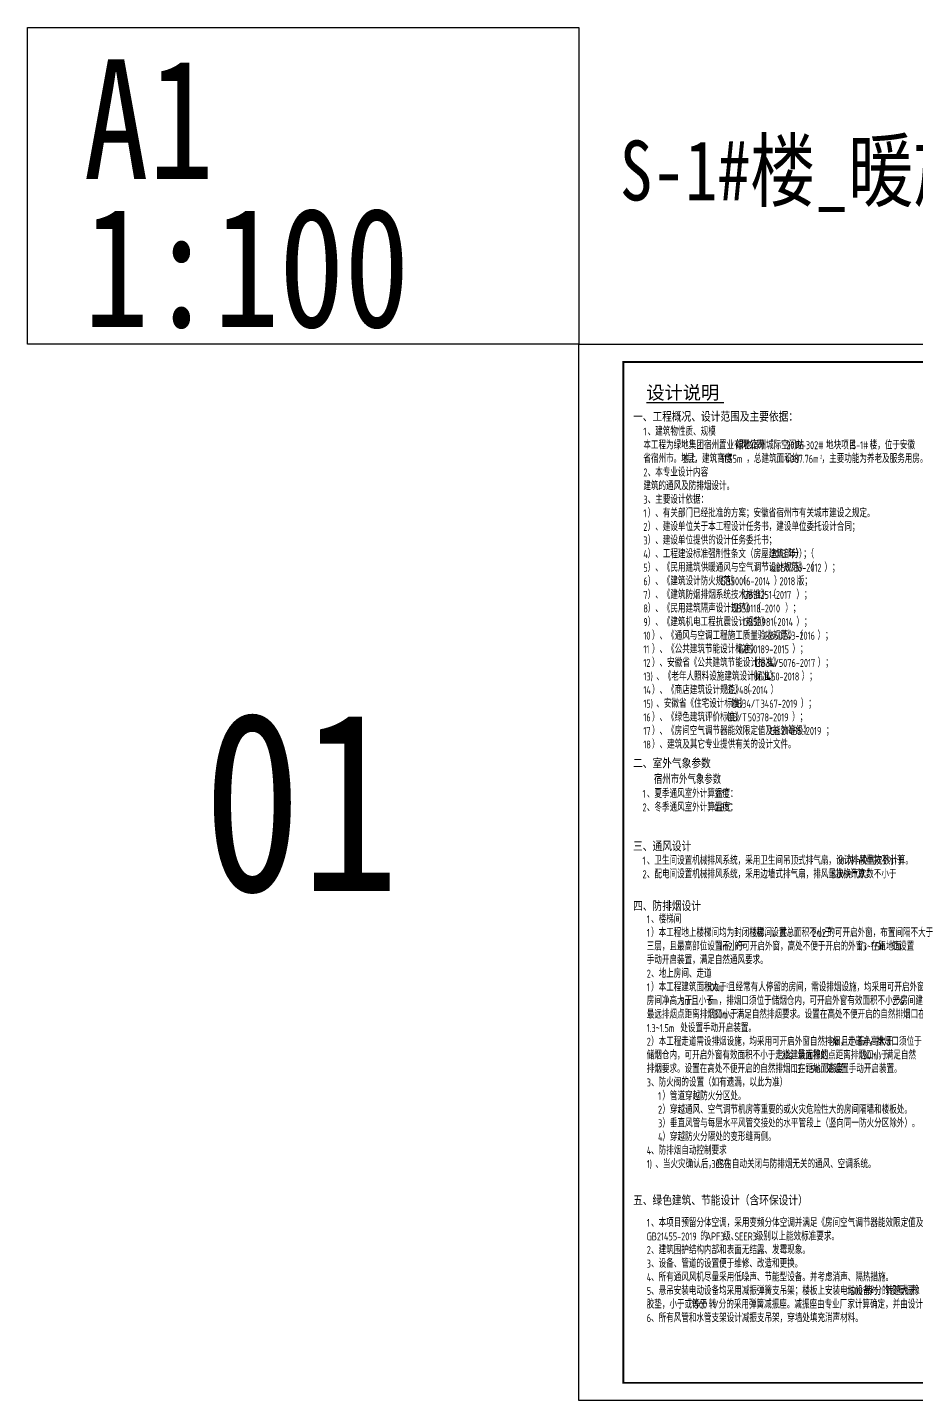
# Model space of a CAD drawing. Extents: x 1247970 to 1725648, y 860327 to 1277876.
# Drawn here: x 1247970 to 1297957, y 1189527 to 1266735 of the extents above; entities that cross this region are included whole.
import ezdxf

# ---------------------------------------------------------------- set-up
doc = ezdxf.new("R2010")
doc.units = 0
doc.header["$LTSCALE"] = 1000
doc.header["$MEASUREMENT"] = 0
for name, color, linetype in [('text', 254, 'Continuous'), ('TK', 4, 'Continuous'), ('图框', 140, 'Continuous'), ('导图字', 251, 'Continuous')]:
    doc.layers.add(name, color=color, linetype=linetype)
doc.styles.add('_HZTXT', font='tssdeng.shx', dxfattribs={"width": 0.7, "bigfont": 'hztxt.shx'})
doc.styles.add('HT', font='simhei.ttf')
doc.styles.add('黑体', font='simhei.ttf')

msp = doc.modelspace()

# ---------------------------------------------------------------- linework, layer by layer
at = {"layer": 'text', "color": 2}
msp.add_lwpolyline([(1278969.8, 1248927), (1247969.8, 1248927), (1247969.8, 1266735.4), (1278969.8, 1266735.4)], close=True, dxfattribs=at)
at = {"layer": 'TK', "const_width": 70}
msp.add_lwpolyline([(1282766.5, 1245640), (1287135.3, 1245640)], dxfattribs=at)
at = {"layer": '图框'}
msp.add_lwpolyline([(1278969.8, 1248927), (1363069.8, 1248927), (1363069.8, 1189527), (1278969.8, 1189527)], close=True, dxfattribs=at)
msp.add_lwpolyline([(1278969.8, 1248927), (1363069.8, 1248927), (1363069.8, 1189527), (1278969.8, 1189527)], close=True, dxfattribs=at)
at = {"layer": '图框', "const_width": 100}
msp.add_lwpolyline([(1362069.8, 1190527), (1362069.8, 1247927), (1281469.8, 1247927), (1281469.8, 1190527)], close=True, dxfattribs=at)

# ---------------------------------------------------------------- texts
at = {"layer": 'text', "color": 2, "style": '黑体', "width": 0.8}
for s, p in [('A1', (1251123, 1258209.8)), ('1:100', (1251132.9, 1249883.7))]:
    msp.add_text(s, height=6729.45, dxfattribs=at).set_placement(p)
at = {"layer": 'text', "color": 1, "style": '黑体', "width": 0.8}
msp.add_text('01', height=10094.18, dxfattribs=at).set_placement((1257868, 1218173.9))
at = {"layer": 'TK', "color": 7, "style": 'HT'}
msp.add_text('设计说明', height=751.05, dxfattribs=at).set_placement((1282766.5, 1245829.7))
at = {"layer": 'TK'}
for s, height, style, width, p in [('一、工程概况、设计范围及主要依据：', 500, 'HT', 0.8, (1282020.9, 1244620.5)), ('1', 450, '_HZTXT', 0.7, (1282598.3, 1243784.6)), ('、建筑物性质、规模', 450, '_HZTXT', 0.7, (1282840.6, 1243784.6)), ('本工程为绿地集团宿州置业有限公司', 450, '_HZTXT', 0.7, (1282598.3, 1243019.6)), ('绿地宿州城际空间站', 450, '_HZTXT', 0.7, (1287797, 1243019.6)), ('2019-302#', 450, '_HZTXT', 0.7, (1290632, 1243019.6)), ('地块项目', 450, '_HZTXT', 0.7, (1292873.3, 1243019.6)), ('S-1#', 450, '_HZTXT', 0.7, (1294292.1, 1243019.6)), ('楼，位于安徽', 450, '_HZTXT', 0.7, (1295321.9, 1243019.6)), ('省宿州市。地上', 450, '_HZTXT', 0.7, (1282598.3, 1242254.6)), ('3', 450, '_HZTXT', 0.7, (1284803.3, 1242254.6)), ('层，建筑高度', 450, '_HZTXT', 0.7, (1285045.6, 1242254.6)), ('11.55m', 450, '_HZTXT', 0.7, (1286935.6, 1242254.6)), ('，总建筑面积约', 450, '_HZTXT', 0.7, (1288389.4, 1242254.6)), ('4087.76m', 450, '_HZTXT', 0.7, (1290594.4, 1242254.6)), ('2', 225, '_HZTXT', 0.7, (1292532.9, 1242479.6)), ('，主要功能为养老及服务用房。', 450, '_HZTXT', 0.7, (1292617.7, 1242254.6)), ('2', 450, '_HZTXT', 0.7, (1282598.3, 1241489.6)), ('、本专业设计内容', 450, '_HZTXT', 0.7, (1282840.6, 1241489.6)), ('建筑的通风及防排烟设计。', 450, '_HZTXT', 0.7, (1282598.3, 1240724.6)), ('3', 450, '_HZTXT', 0.7, (1282598.3, 1239959.6)), ('、主要设计依据：', 450, '_HZTXT', 0.7, (1282840.6, 1239959.6)), ('1', 450, '_HZTXT', 0.7, (1282598.3, 1239194.6)), ('）、有关部门已经批准的方案；安徽省宿州市有关城市建设之规定。', 450, '_HZTXT', 0.7, (1282840.6, 1239194.6)), ('2', 450, '_HZTXT', 0.7, (1282598.3, 1238429.6)), ('）、建设单位关于本工程设计任务书，建设单位委托设计合同；', 450, '_HZTXT', 0.7, (1282840.6, 1238429.6)), ('3', 450, '_HZTXT', 0.7, (1282598.3, 1237664.6)), ('）、建设单位提供的设计任务委托书；', 450, '_HZTXT', 0.7, (1282840.6, 1237664.6)), ('4', 450, '_HZTXT', 0.7, (1282598.3, 1236899.6)), ('）、工程建设标准强制性条文（房屋建筑部分）（', 450, '_HZTXT', 0.7, (1282840.6, 1236899.6)), ('2013', 450, '_HZTXT', 0.7, (1289770.6, 1236899.6)), ('年）；', 450, '_HZTXT', 0.7, (1290739.8, 1236899.6)), ('5', 450, '_HZTXT', 0.7, (1282598.3, 1236134.6)), ('）、《民用建筑供暖通风与空气调节设计规范》（', 450, '_HZTXT', 0.7, (1282840.6, 1236134.6)), ('GB50736-2012', 450, '_HZTXT', 0.7, (1289770.6, 1236134.6)), ('）；', 450, '_HZTXT', 0.7, (1292775.2, 1236134.6)), ('6', 450, '_HZTXT', 0.7, (1282598.3, 1235369.6)), ('）、《建筑设计防火规范》（', 450, '_HZTXT', 0.7, (1282840.6, 1235369.6)), ('GB50016-2014', 450, '_HZTXT', 0.7, (1286935.6, 1235369.6)), ('）', 450, '_HZTXT', 0.7, (1289940.2, 1235369.6)), ('2018', 450, '_HZTXT', 0.7, (1290255.2, 1235369.6)), ('版；', 450, '_HZTXT', 0.7, (1291224.4, 1235369.6)), ('7', 450, '_HZTXT', 0.7, (1282598.3, 1234604.6)), ('）、《建筑防烟排烟系统技术标准》（', 450, '_HZTXT', 0.7, (1282840.6, 1234604.6)), ('GB51251-2017', 450, '_HZTXT', 0.7, (1288195.6, 1234604.6)), ('）；', 450, '_HZTXT', 0.7, (1291200.2, 1234604.6)), ('8', 450, '_HZTXT', 0.7, (1282598.3, 1233839.6)), ('）、《民用建筑隔声设计规范》（', 450, '_HZTXT', 0.7, (1282840.6, 1233839.6)), ('GB50118-2010', 450, '_HZTXT', 0.7, (1287565.6, 1233839.6)), ('）；', 450, '_HZTXT', 0.7, (1290570.2, 1233839.6)), ('9', 450, '_HZTXT', 0.7, (1282598.3, 1233074.6)), ('）、《建筑机电工程抗震设计规范》（', 450, '_HZTXT', 0.7, (1282840.6, 1233074.6)), ('GB50981-2014', 450, '_HZTXT', 0.7, (1288195.6, 1233074.6)), ('）；', 450, '_HZTXT', 0.7, (1291200.2, 1233074.6)), ('10', 450, '_HZTXT', 0.7, (1282598.3, 1232309.6)), ('）、《通风与空调工程施工质量验收规范》（', 450, '_HZTXT', 0.7, (1283082.9, 1232309.6)), ('GB50243-2016', 450, '_HZTXT', 0.7, (1289382.9, 1232309.6)), ('）；', 450, '_HZTXT', 0.7, (1292387.5, 1232309.6)), ('11', 450, '_HZTXT', 0.7, (1282598.3, 1231544.6)), ('）、《公共建筑节能设计标准》', 450, '_HZTXT', 0.7, (1283082.9, 1231544.6)), ('（', 450, '_HZTXT', 0.7, (1287651.6, 1231544.6)), ('GB50189-2015', 450, '_HZTXT', 0.7, (1287966.6, 1231544.6)), ('）；', 450, '_HZTXT', 0.7, (1290971.2, 1231544.6)), ('12', 450, '_HZTXT', 0.7, (1282598.3, 1230779.6)), ('）、安徽省《公共建筑节能设计标准》', 450, '_HZTXT', 0.7, (1283082.9, 1230779.6)), ('（', 450, '_HZTXT', 0.7, (1288596.6, 1230779.6)), ('DB34/5076-2017', 450, '_HZTXT', 0.7, (1288911.6, 1230779.6)), ('）；', 450, '_HZTXT', 0.7, (1292400.8, 1230779.6)), ('13)', 450, '_HZTXT', 0.7, (1282598.3, 1230014.6)), ('、《老年人照料设施建筑设计标准》', 450, '_HZTXT', 0.7, (1283325.2, 1230014.6)), ('（', 450, '_HZTXT', 0.7, (1288523.9, 1230014.6)), ('JGJ450-2018', 450, '_HZTXT', 0.7, (1288838.9, 1230014.6)), ('）；', 450, '_HZTXT', 0.7, (1291492.2, 1230014.6)), ('14', 450, '_HZTXT', 0.7, (1282598.3, 1229249.6)), ('）、《商店建筑设计规范》（', 450, '_HZTXT', 0.7, (1283082.9, 1229249.6)), ('JGJ', 450, '_HZTXT', 0.7, (1287177.9, 1229249.6)), ('48-2014', 450, '_HZTXT', 0.7, (1287978.7, 1229249.6)), ('）', 450, '_HZTXT', 0.7, (1289747.6, 1229249.6)), ('15)', 450, '_HZTXT', 0.7, (1282598.3, 1228484.6)), ('、安徽省《住宅设计标准》', 450, '_HZTXT', 0.7, (1283325.2, 1228484.6)), ('（', 450, '_HZTXT', 0.7, (1287263.9, 1228484.6)), ('DB34/T', 450, '_HZTXT', 0.7, (1287578.9, 1228484.6)), ('3467-2019', 450, '_HZTXT', 0.7, (1289191.5, 1228484.6)), ('）；', 450, '_HZTXT', 0.7, (1291445, 1228484.6)), ('16', 450, '_HZTXT', 0.7, (1282598.3, 1227719.6)), ('）、《绿色建筑评价标准》', 450, '_HZTXT', 0.7, (1283082.9, 1227719.6)), ('（', 450, '_HZTXT', 0.7, (1287021.6, 1227719.6)), ('GB/T', 450, '_HZTXT', 0.7, (1287336.6, 1227719.6)), ('50378-2019', 450, '_HZTXT', 0.7, (1288464.6, 1227719.6)), ('）；', 450, '_HZTXT', 0.7, (1290960.3, 1227719.6)), ('17', 450, '_HZTXT', 0.7, (1282598.3, 1226954.6)), ('）、《房间空气调节器能效限定值及能效等级》', 450, '_HZTXT', 0.7, (1283082.9, 1226954.6)), ('GB', 450, '_HZTXT', 0.7, (1289697.9, 1226954.6)), ('21455-2019', 450, '_HZTXT', 0.7, (1290365.5, 1226954.6)), ('；', 450, '_HZTXT', 0.7, (1292861.2, 1226954.6)), ('18', 450, '_HZTXT', 0.7, (1282598.3, 1226189.6)), ('）、建筑及其它专业提供有关的设计文件。', 450, '_HZTXT', 0.7, (1283082.9, 1226189.6)), ('二、室外气象参数', 500, 'HT', 0.8, (1282020.9, 1225128.6)), ('宿州市外气象参数', 500, '_HZTXT', 0.7, (1283188.3, 1224197.2)), ('1', 450, '_HZTXT', 0.7, (1282552.6, 1223418.8)), ('、夏季通风室外计算温度：', 450, '_HZTXT', 0.7, (1282794.9, 1223418.8)), ('31%%DC', 450, '_HZTXT', 0.7, (1286574.9, 1223418.8)), ('2', 450, '_HZTXT', 0.7, (1282552.6, 1222653.8)), ('、冬季通风室外计算温度：', 450, '_HZTXT', 0.7, (1282794.9, 1222653.8)), ('0.8%%DC', 450, '_HZTXT', 0.7, (1286574.9, 1222653.8)), ('三、通风设计', 500, 'HT', 0.8, (1282020.9, 1220464.3)), ('1', 450, '_HZTXT', 0.7, (1282552.6, 1219660.4)), ('、卫生间设置机械排风系统，采用卫生间吊顶式排气扇，设计排风量按不小于', 450, '_HZTXT', 0.7, (1282794.9, 1219660.4)), ('10', 450, '_HZTXT', 0.7, (1293504.9, 1219660.4)), ('次', 450, '_HZTXT', 0.7, (1293989.5, 1219660.4)), ('/h', 450, '_HZTXT', 0.7, (1294304.5, 1219660.4)), ('换气次数计算。', 450, '_HZTXT', 0.7, (1294777, 1219660.4)), ('2', 450, '_HZTXT', 0.7, (1282552.6, 1218895.4)), ('、配电间设置机械排风系统，采用边墙式排气扇，排风量按换气次数不小于', 450, '_HZTXT', 0.7, (1282794.9, 1218895.4)), ('5', 450, '_HZTXT', 0.7, (1293189.9, 1218895.4)), ('次', 450, '_HZTXT', 0.7, (1293432.2, 1218895.4)), ('/h', 450, '_HZTXT', 0.7, (1293747.2, 1218895.4)), ('计算。', 450, '_HZTXT', 0.7, (1294219.7, 1218895.4)), ('四、防排烟设计', 500, 'HT', 0.8, (1282020.9, 1217102.2)), ('1', 450, '_HZTXT', 0.7, (1282787.9, 1216365.5)), ('、楼梯间', 450, '_HZTXT', 0.7, (1283030.2, 1216365.5)), ('1', 450, '_HZTXT', 0.7, (1282787.9, 1215600.5)), ('）本工程地上楼梯间均为封闭楼梯间，共', 450, '_HZTXT', 0.7, (1283030.2, 1215600.5)), ('3', 450, '_HZTXT', 0.7, (1288700.2, 1215600.5)), ('层，设置总面积不小于', 450, '_HZTXT', 0.7, (1288942.5, 1215600.5)), ('2m2', 450, '_HZTXT', 0.7, (1292092.5, 1215600.5)), ('的可开启外窗，布置间隔不大于', 450, '_HZTXT', 0.7, (1292940.6, 1215600.5)), ('三层，且最高部位设置不小于', 450, '_HZTXT', 0.7, (1282787.9, 1214835.5)), ('1m2', 450, '_HZTXT', 0.7, (1286882.9, 1214835.5)), ('的可开启外窗，高处不便于开启的外窗，在距地面', 450, '_HZTXT', 0.7, (1287731, 1214835.5)), ('1.3~1.5m', 450, '_HZTXT', 0.7, (1294661, 1214835.5)), ('处设置', 450, '_HZTXT', 0.7, (1296551, 1214835.5)), ('手动开启装置，满足自然通风要求。', 450, '_HZTXT', 0.7, (1282787.9, 1214070.5)), ('2', 450, '_HZTXT', 0.7, (1282787.9, 1213305.5)), ('、地上房间、走道', 450, '_HZTXT', 0.7, (1283030.2, 1213305.5)), ('1', 450, '_HZTXT', 0.7, (1282787.9, 1212540.5)), ('）本工程建筑面积大于', 450, '_HZTXT', 0.7, (1283030.2, 1212540.5)), ('100m', 450, '_HZTXT', 0.7, (1286180.2, 1212540.5)), ('2', 225, '_HZTXT', 0.7, (1287270.6, 1212765.5)), ('且经常有人停留的房间，需设排烟设施，均采用可开启外窗自然排烟，各', 450, '_HZTXT', 0.7, (1287355.4, 1212540.5)), ('房间净高大于', 450, '_HZTXT', 0.7, (1282787.9, 1211775.5)), ('3m', 450, '_HZTXT', 0.7, (1284677.9, 1211775.5)), ('且小于', 450, '_HZTXT', 0.7, (1285283.7, 1211775.5)), ('6m', 450, '_HZTXT', 0.7, (1286228.7, 1211775.5)), ('，排烟口须位于储烟仓内，可开启外窗有效面积不小于房间建筑面积的', 450, '_HZTXT', 0.7, (1286834.4, 1211775.5)), ('2%', 450, '_HZTXT', 0.7, (1296599.4, 1211775.5)), ('最远排烟点距离排烟口小于', 450, '_HZTXT', 0.7, (1282787.9, 1211010.5)), ('30m', 450, '_HZTXT', 0.7, (1286567.9, 1211010.5)), ('，满足自然排烟要求。设置在高处不便开启的自然排烟口在距地面高度', 450, '_HZTXT', 0.7, (1287416, 1211010.5)), ('，', 450, '_HZTXT', 0.7, (1297108.3, 1211775.5)), ('1.3~1.5m', 450, '_HZTXT', 0.7, (1282787.9, 1210245.5)), ('处设置手动开启装置。', 450, '_HZTXT', 0.7, (1284677.9, 1210245.5)), ('2', 450, '_HZTXT', 0.7, (1282787.9, 1209480.5)), ('）本工程走道需设排烟设施，均采用可开启外窗自然排烟，走道净高大于', 450, '_HZTXT', 0.7, (1283030.2, 1209480.5)), ('3m', 450, '_HZTXT', 0.7, (1293110.2, 1209480.5)), ('且小于', 450, '_HZTXT', 0.7, (1293716, 1209480.5)), ('6m', 450, '_HZTXT', 0.7, (1294661, 1209480.5)), ('，排烟口须位于', 450, '_HZTXT', 0.7, (1295266.7, 1209480.5)), ('储烟仓内，可开启外窗有效面积不小于走道建筑面积的', 450, '_HZTXT', 0.7, (1282787.9, 1208715.5)), ('2%', 450, '_HZTXT', 0.7, (1290347.9, 1208715.5)), ('，最远排烟点距离排烟口小于', 450, '_HZTXT', 0.7, (1290856.7, 1208715.5)), ('30m', 450, '_HZTXT', 0.7, (1294951.7, 1208715.5)), ('，满足自然', 450, '_HZTXT', 0.7, (1295799.8, 1208715.5)), ('排烟要求。设置在高处不便开启的自然排烟口在距地面高度', 450, '_HZTXT', 0.7, (1282787.9, 1207950.5)), ('1.3~1.5m', 450, '_HZTXT', 0.7, (1290977.9, 1207950.5)), ('处设置手动开启装置。', 450, '_HZTXT', 0.7, (1292867.9, 1207950.5)), ('3', 450, '_HZTXT', 0.7, (1282787.9, 1207185.5)), ('、防火阀的设置（如有遗漏，以此为准）', 450, '_HZTXT', 0.7, (1283030.2, 1207185.5)), ('1', 450, '_HZTXT', 0.7, (1283422.8, 1206420.5)), ('）管道穿越防火分区处。', 450, '_HZTXT', 0.7, (1283665.2, 1206420.5)), ('2', 450, '_HZTXT', 0.7, (1283422.8, 1205655.5)), ('）穿越通风、空气调节机房等重要的或火灾危险性大的房间隔墙和楼板处。', 450, '_HZTXT', 0.7, (1283665.2, 1205655.5)), ('3', 450, '_HZTXT', 0.7, (1283422.8, 1204890.5)), ('）垂直风管与每层水平风管交接处的水平管段上（竖向同一防火分区除外）。', 450, '_HZTXT', 0.7, (1283665.2, 1204890.5)), ('4', 450, '_HZTXT', 0.7, (1283422.8, 1204125.5)), ('）穿越防火分隔处的变形缝两侧。', 450, '_HZTXT', 0.7, (1283665.2, 1204125.5)), ('4', 450, '_HZTXT', 0.7, (1282787.9, 1203360.5)), ('、防排烟自动控制要求', 450, '_HZTXT', 0.7, (1283030.2, 1203360.5)), ('1)', 450, '_HZTXT', 0.7, (1282787.9, 1202595.5)), ('、当火灾确认后，应在', 450, '_HZTXT', 0.7, (1283272.5, 1202595.5)), ('30S', 450, '_HZTXT', 0.7, (1286422.5, 1202595.5)), ('内自动关闭与防排烟无关的通风、空调系统。', 450, '_HZTXT', 0.7, (1287149.4, 1202595.5)), ('五、绿色建筑、节能设计（含环保设计）', 500, 'HT', 0.8, (1282020.9, 1200552.7)), ('1', 450, '_HZTXT', 0.7, (1282787.9, 1199293.8)), ('、本项目预留分体空调，采用变频分体空调并满足《房间空气调节器能效限定值及能效等级》', 450, '_HZTXT', 0.7, (1283030.2, 1199293.8)), ('GB21455-2019', 450, '_HZTXT', 0.7, (1282787.9, 1198528.8)), ('的', 450, '_HZTXT', 0.7, (1285792.5, 1198528.8)), ('APF3', 450, '_HZTXT', 0.7, (1286107.5, 1198528.8)), ('级、', 450, '_HZTXT', 0.7, (1287088.8, 1198528.8)), ('SEER3', 450, '_HZTXT', 0.7, (1287718.8, 1198528.8)), ('级别以上能效标准要求。', 450, '_HZTXT', 0.7, (1288918.3, 1198528.8)), ('2', 450, '_HZTXT', 0.7, (1282787.9, 1197763.8)), ('、建筑围护结构内部和表面无结露、发霉现象。', 450, '_HZTXT', 0.7, (1283030.2, 1197763.8)), ('3', 450, '_HZTXT', 0.7, (1282787.9, 1196998.8)), ('、设备、管道的设置便于维修、改造和更换。', 450, '_HZTXT', 0.7, (1283030.2, 1196998.8)), ('、所有通风风机尽量采用低噪声、节能型设备。并考虑消声、隔热措施。', 450, '_HZTXT', 0.7, (1283030.2, 1196233.8)), ('4', 450, '_HZTXT', 0.7, (1282787.9, 1196233.8)), ('、悬吊安装电动设备均采用减振弹簧支吊架；楼板上安装电动设备时，转速大于', 450, '_HZTXT', 0.7, (1283030.2, 1195468.8)), ('转', 450, '_HZTXT', 0.7, (1295024.4, 1195468.8)), ('分的设隔振橡', 450, '_HZTXT', 0.7, (1295581.7, 1195468.8)), ('胶垫，小于或等于', 450, '_HZTXT', 0.7, (1282787.9, 1194703.8)), ('5', 450, '_HZTXT', 0.7, (1282787.9, 1195468.8)), ('转', 450, '_HZTXT', 0.7, (1286277.1, 1194703.8)), ('分的采用弹簧减振座。减振座由专业厂家计算确定，并由设计院认可', 450, '_HZTXT', 0.7, (1286834.4, 1194703.8)), ('1500', 450, '_HZTXT', 0.7, (1294055.2, 1195468.8)), ('/', 450, '_HZTXT', 0.7, (1295339.4, 1195468.8)), ('、所有风管和水管支架设计减振支吊架，穿墙处填充消声材料。', 450, '_HZTXT', 0.7, (1283030.2, 1193938.8)), ('1500', 450, '_HZTXT', 0.7, (1285307.9, 1194703.8)), ('/', 450, '_HZTXT', 0.7, (1286592.1, 1194703.8)), ('6', 450, '_HZTXT', 0.7, (1282787.9, 1193938.8))]:
    msp.add_text(s, height=height, dxfattribs=dict(at, style=style, width=width)).set_placement(p)
at = {"layer": '导图字', "color": 1, "style": '黑体', "width": 0.8}
msp.add_text('S-1#楼_暖施__A1_通风、防排烟工程设计总说明 图例 主要设备表', height=3364.726, dxfattribs=at).set_placement((1281277.3, 1257010.3))

doc.saveas('drawing.dxf')
